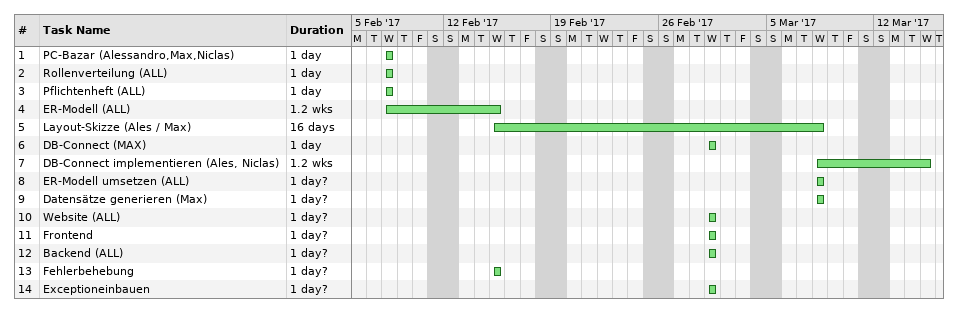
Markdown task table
| ID | Task | Duration | Start | Finish |
|---|---|---|---|---|
| 1 | PC-Bazar (Alessandro,Max,Niclas) | 1d | 2017-02-08 | 2017-02-08 |
| 2 | Rollenverteilung (ALL) | 1d | 2017-02-08 | 2017-02-08 |
| 3 | Pflichtenheft (ALL) | 1d | 2017-02-08 | 2017-02-08 |
| 4 | ER-Modell (ALL) | 1.2w | 2017-02-08 | 2017-02-15 |
| 5 | Layout-Skizze (Ales / Max) | 16d | 2017-02-15 | 2017-03-08 |
| 6 | DB-Connect (MAX) | 1d | 2017-03-01 | 2017-03-01 |
| 7 | DB-Connect implementieren (Ales, Niclas) | 1.2w | 2017-03-08 | 2017-03-15 |
| 8 | ER-Modell umsetzen (ALL) | 1d? | 2017-03-08 | 2017-03-08 |
| 9 | Datensätze generieren (Max) | 1d? | 2017-03-08 | 2017-03-08 |
| 10 | Website (ALL) | 1d? | 2017-03-01 | 2017-03-01 |
| 11 | Frontend | 1d? | 2017-03-01 | 2017-03-01 |
| 12 | Backend (ALL) | 1d? | 2017-03-01 | 2017-03-01 |
| 13 | Fehlerbehebung | 1d? | 2017-02-15 | 2017-02-15 |
| 14 | Exceptioneinbauen | 1d? | 2017-03-01 | 2017-03-01 |
